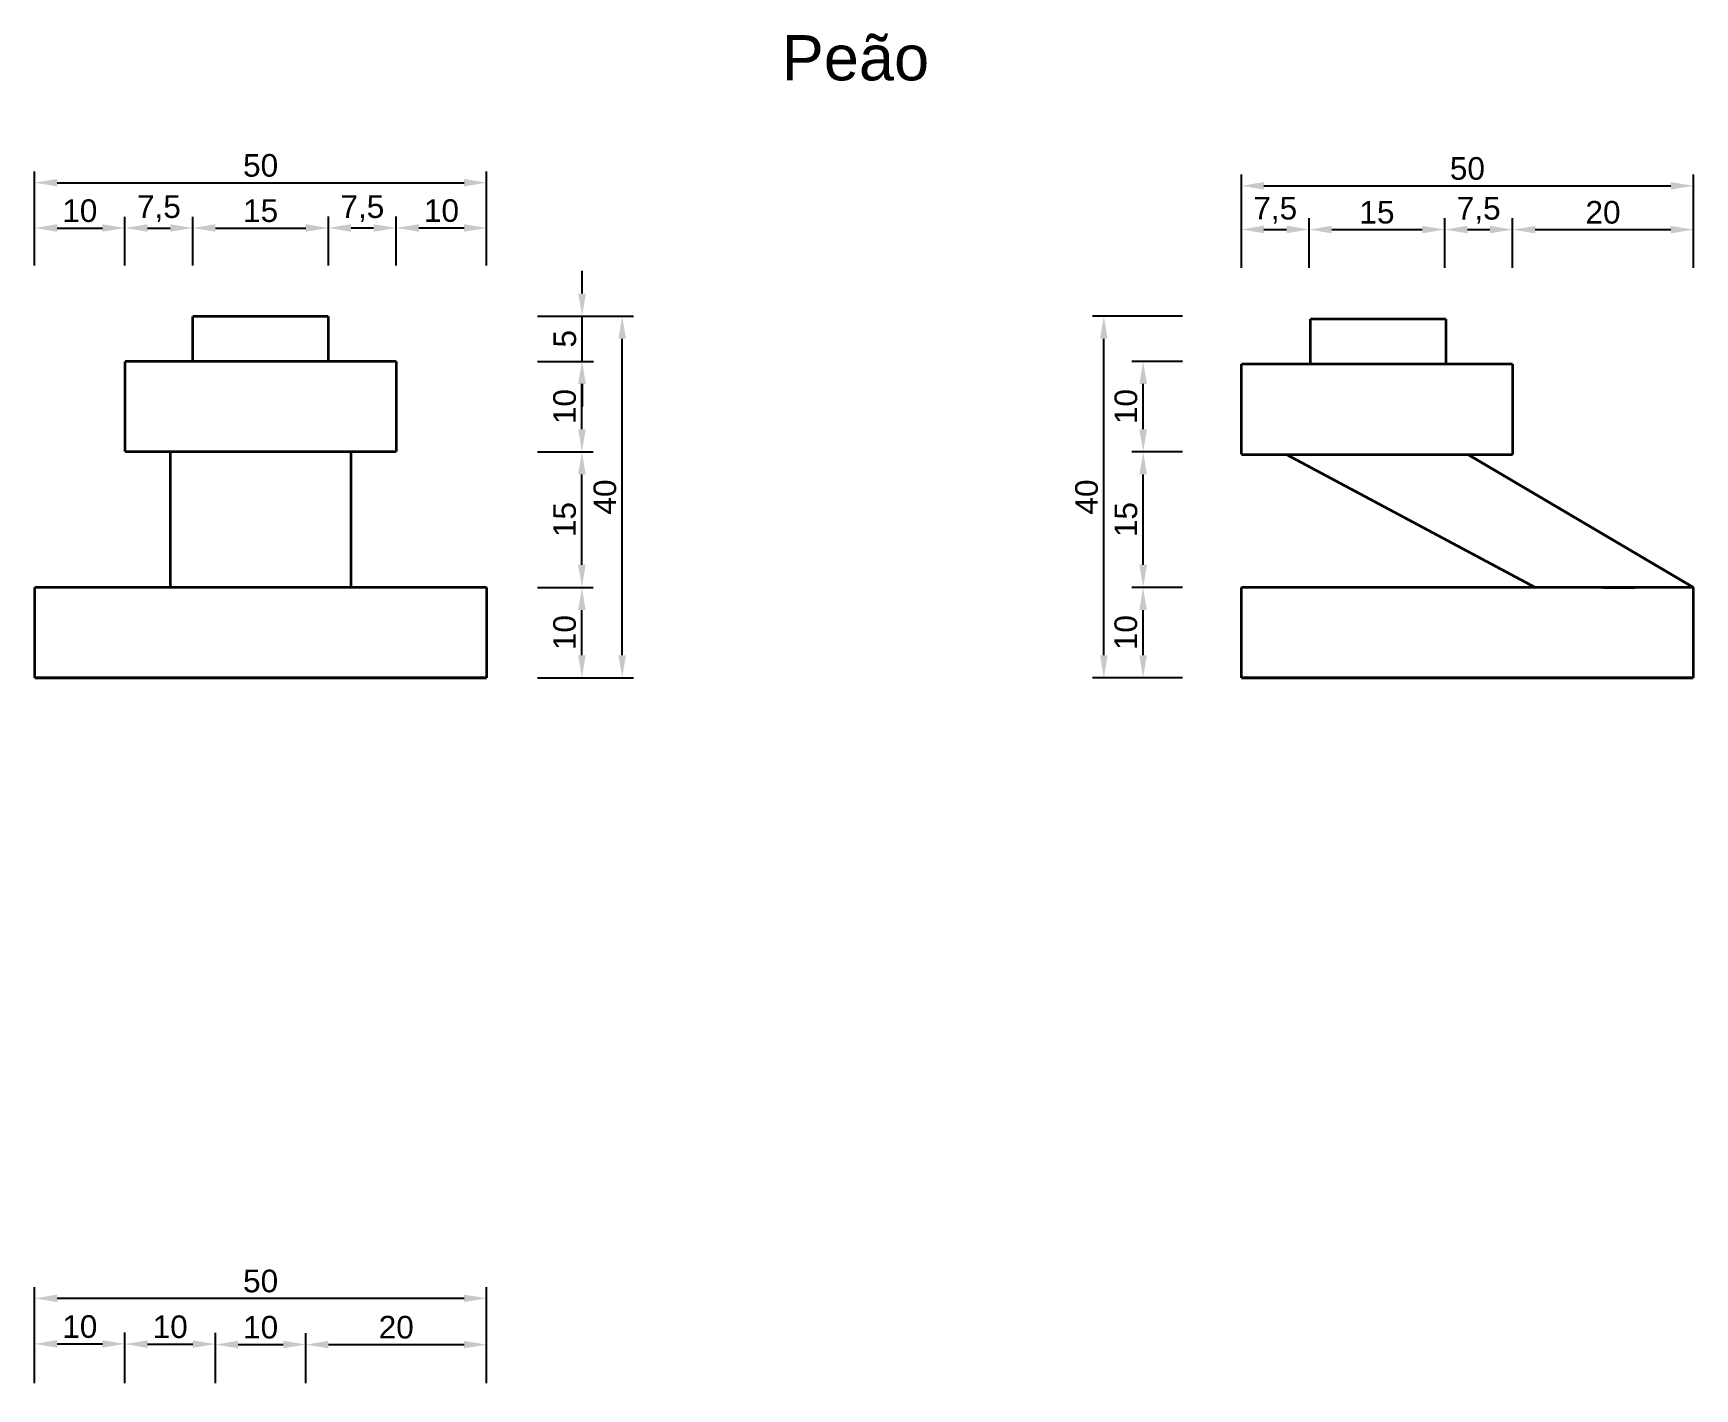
# Model space of a CAD drawing. Header units: millimetres. Extents: x -220846 to -220348, y 0 to 1408771.
# Drawn here: x -220845.7 to -220661.9, y 1408621.4 to 1408771.3 of the extents above; entities that cross this region are included whole.
import ezdxf

# ---------------------------------------------------------------- set-up
doc = ezdxf.new("R2010")
doc.units = ezdxf.units.MM
doc.styles.add('Anotativo', font='arial.ttf')
doc.styles.get("Standard").update_dxf_attribs({"font": 'arial.ttf'})
doc.dimstyles.new('ISO-25', dxfattribs={"dimtxt": 2.5, "dimasz": 2.5, "dimexe": 1.25, "dimexo": 0.625, "dimtad": 1, "dimtxsty": 'Standard', "dimcen": 2.5, "dimadec": 0, "dimazin": 0, "dimtfac": 1, "dimtmove": 0, "dimatfit": 1, "dimfxl": 1, "dimarcsym": 0})

# ---------------------------------------------------------------- blocks, each defined once
blk = doc.blocks.new('*D0')
at = {"color": 0, "lineweight": -2, "transparency": 16777216}
for p, q in [((-220845.51, 1408745.62), (-220845.51, 1408756.01)), ((-220795.51, 1408745.62), (-220795.51, 1408756.01)), ((-220843.01, 1408754.76), (-220798.01, 1408754.76))]:
    blk.add_line(p, q, dxfattribs=at)
at = {"color": 0, "transparency": 16777216}
for points in [[(-220843.01, 1408755.18), (-220843.01, 1408754.35), (-220845.51, 1408754.76)], [(-220798.01, 1408755.18), (-220798.01, 1408754.35), (-220795.51, 1408754.76)]]:
    blk.add_solid(points, dxfattribs=at)
at = {"layer": 'Defpoints', "color": 0, "transparency": 16777216}
for p in [(-220795.51, 1408754.76), (-220845.51, 1408745), (-220795.51, 1408745)]:
    blk.add_point(p, dxfattribs=at)
at = {"color": 0, "transparency": 16777216, "insert": (-220820.51, 1408756.66), "char_height": 2.5, "attachment_point": 5}
blk.add_mtext('50', dxfattribs=at)
blk = doc.blocks.new('*D1')
at = {"color": 0, "lineweight": -2, "transparency": 16777216}
for p, q in [((-220845.51, 1408745.62), (-220845.51, 1408751)), ((-220835.51, 1408745.62), (-220835.51, 1408751)), ((-220843.01, 1408749.75), (-220838.01, 1408749.75))]:
    blk.add_line(p, q, dxfattribs=at)
at = {"color": 0, "transparency": 16777216}
for points in [[(-220843.01, 1408750.17), (-220843.01, 1408749.33), (-220845.51, 1408749.75)], [(-220838.01, 1408750.17), (-220838.01, 1408749.33), (-220835.51, 1408749.75)]]:
    blk.add_solid(points, dxfattribs=at)
at = {"layer": 'Defpoints', "color": 0, "transparency": 16777216}
for p in [(-220835.51, 1408749.75), (-220845.51, 1408745), (-220835.51, 1408745)]:
    blk.add_point(p, dxfattribs=at)
at = {"color": 0, "transparency": 16777216, "insert": (-220840.51, 1408751.65), "char_height": 2.5, "attachment_point": 5}
blk.add_mtext('10', dxfattribs=at)
blk = doc.blocks.new('*D2')
at = {"color": 0, "lineweight": -2, "transparency": 16777216}
for p, q in [((-220835.51, 1408745.62), (-220835.51, 1408751)), ((-220828.01, 1408745.62), (-220828.01, 1408751)), ((-220833.01, 1408749.75), (-220830.51, 1408749.75))]:
    blk.add_line(p, q, dxfattribs=at)
at = {"color": 0, "transparency": 16777216}
for points in [[(-220833.01, 1408750.17), (-220833.01, 1408749.34), (-220835.51, 1408749.75)], [(-220830.51, 1408750.17), (-220830.51, 1408749.34), (-220828.01, 1408749.75)]]:
    blk.add_solid(points, dxfattribs=at)
at = {"layer": 'Defpoints', "color": 0, "transparency": 16777216}
for p in [(-220828.01, 1408749.75), (-220835.51, 1408745), (-220828.01, 1408745)]:
    blk.add_point(p, dxfattribs=at)
at = {"color": 0, "transparency": 16777216, "insert": (-220831.76, 1408751.88), "char_height": 2.5, "attachment_point": 5}
blk.add_mtext('7,5', dxfattribs=at)
blk = doc.blocks.new('*D3')
at = {"color": 0, "lineweight": -2, "transparency": 16777216}
for p, q in [((-220828.01, 1408745.62), (-220828.01, 1408751)), ((-220813.01, 1408745.62), (-220813.01, 1408751)), ((-220825.51, 1408749.75), (-220815.51, 1408749.75))]:
    blk.add_line(p, q, dxfattribs=at)
at = {"color": 0, "transparency": 16777216}
for points in [[(-220825.51, 1408750.17), (-220825.51, 1408749.34), (-220828.01, 1408749.75)], [(-220815.51, 1408750.17), (-220815.51, 1408749.34), (-220813.01, 1408749.75)]]:
    blk.add_solid(points, dxfattribs=at)
at = {"layer": 'Defpoints', "color": 0, "transparency": 16777216}
for p in [(-220813.01, 1408749.75), (-220828.01, 1408745), (-220813.01, 1408745)]:
    blk.add_point(p, dxfattribs=at)
at = {"color": 0, "transparency": 16777216, "insert": (-220820.51, 1408751.65), "char_height": 2.5, "attachment_point": 5}
blk.add_mtext('15', dxfattribs=at)
blk = doc.blocks.new('*D4')
at = {"color": 0, "lineweight": -2, "transparency": 16777216}
for p, q in [((-220813.01, 1408745.62), (-220813.01, 1408751.01)), ((-220805.51, 1408745.62), (-220805.51, 1408751.01)), ((-220810.51, 1408749.76), (-220808.01, 1408749.76))]:
    blk.add_line(p, q, dxfattribs=at)
at = {"color": 0, "transparency": 16777216}
for points in [[(-220810.51, 1408750.17), (-220810.51, 1408749.34), (-220813.01, 1408749.76)], [(-220808.01, 1408750.17), (-220808.01, 1408749.34), (-220805.51, 1408749.76)]]:
    blk.add_solid(points, dxfattribs=at)
at = {"layer": 'Defpoints', "color": 0, "transparency": 16777216}
for p in [(-220805.51, 1408749.76), (-220813.01, 1408745), (-220805.51, 1408745)]:
    blk.add_point(p, dxfattribs=at)
at = {"color": 0, "transparency": 16777216, "insert": (-220809.26, 1408751.88), "char_height": 2.5, "attachment_point": 5}
blk.add_mtext('7,5', dxfattribs=at)
blk = doc.blocks.new('*D5')
at = {"color": 0, "lineweight": -2, "transparency": 16777216}
for p, q in [((-220805.51, 1408745.62), (-220805.51, 1408751.01)), ((-220795.51, 1408745.62), (-220795.51, 1408751.01)), ((-220803.01, 1408749.76), (-220798.01, 1408749.76))]:
    blk.add_line(p, q, dxfattribs=at)
at = {"color": 0, "transparency": 16777216}
for points in [[(-220803.01, 1408750.17), (-220803.01, 1408749.34), (-220805.51, 1408749.76)], [(-220798.01, 1408750.17), (-220798.01, 1408749.34), (-220795.51, 1408749.76)]]:
    blk.add_solid(points, dxfattribs=at)
at = {"layer": 'Defpoints', "color": 0, "transparency": 16777216}
for p in [(-220795.51, 1408749.76), (-220805.51, 1408745), (-220795.51, 1408745)]:
    blk.add_point(p, dxfattribs=at)
at = {"color": 0, "transparency": 16777216, "insert": (-220800.51, 1408751.66), "char_height": 2.5, "attachment_point": 5}
blk.add_mtext('10', dxfattribs=at)
blk = doc.blocks.new('*D6')
at = {"color": 0, "lineweight": -2, "transparency": 16777216}
for p, q in [((-220712.04, 1408745.33), (-220712.04, 1408755.66)), ((-220709.54, 1408754.41), (-220664.54, 1408754.41)), ((-220662.04, 1408745.33), (-220662.04, 1408755.66))]:
    blk.add_line(p, q, dxfattribs=at)
at = {"color": 0, "transparency": 16777216}
for points in [[(-220709.54, 1408754.83), (-220709.54, 1408754), (-220712.04, 1408754.41)], [(-220664.54, 1408754.83), (-220664.54, 1408754), (-220662.04, 1408754.41)]]:
    blk.add_solid(points, dxfattribs=at)
at = {"layer": 'Defpoints', "color": 0, "transparency": 16777216}
for p in [(-220662.04, 1408754.41), (-220712.04, 1408744.7), (-220662.04, 1408744.7)]:
    blk.add_point(p, dxfattribs=at)
at = {"color": 0, "transparency": 16777216, "insert": (-220687.04, 1408756.32), "char_height": 2.5, "attachment_point": 5}
blk.add_mtext('50', dxfattribs=at)
blk = doc.blocks.new('*D7')
at = {"color": 0, "lineweight": -2, "transparency": 16777216}
for p, q in [((-220712.04, 1408745.33), (-220712.04, 1408750.84)), ((-220704.54, 1408745.33), (-220704.54, 1408750.84)), ((-220709.54, 1408749.59), (-220707.04, 1408749.59))]:
    blk.add_line(p, q, dxfattribs=at)
at = {"color": 0, "transparency": 16777216}
for points in [[(-220709.54, 1408750.01), (-220709.54, 1408749.17), (-220712.04, 1408749.59)], [(-220707.04, 1408750.01), (-220707.04, 1408749.17), (-220704.54, 1408749.59)]]:
    blk.add_solid(points, dxfattribs=at)
at = {"layer": 'Defpoints', "color": 0, "transparency": 16777216}
for p in [(-220704.54, 1408749.59), (-220712.04, 1408744.7), (-220704.54, 1408744.7)]:
    blk.add_point(p, dxfattribs=at)
at = {"color": 0, "transparency": 16777216, "insert": (-220708.29, 1408751.71), "char_height": 2.5, "attachment_point": 5}
blk.add_mtext('7,5', dxfattribs=at)
blk = doc.blocks.new('*D8')
at = {"color": 0, "lineweight": -2, "transparency": 16777216}
for p, q in [((-220704.54, 1408745.33), (-220704.54, 1408750.83)), ((-220689.54, 1408745.33), (-220689.54, 1408750.83)), ((-220702.04, 1408749.58), (-220692.04, 1408749.58))]:
    blk.add_line(p, q, dxfattribs=at)
at = {"color": 0, "transparency": 16777216}
for points in [[(-220702.04, 1408749.99), (-220702.04, 1408749.16), (-220704.54, 1408749.58)], [(-220692.04, 1408749.99), (-220692.04, 1408749.16), (-220689.54, 1408749.58)]]:
    blk.add_solid(points, dxfattribs=at)
at = {"layer": 'Defpoints', "color": 0, "transparency": 16777216}
for p in [(-220689.54, 1408749.58), (-220704.54, 1408744.7), (-220689.54, 1408744.7)]:
    blk.add_point(p, dxfattribs=at)
at = {"color": 0, "transparency": 16777216, "insert": (-220697.04, 1408751.48), "char_height": 2.5, "attachment_point": 5}
blk.add_mtext('15', dxfattribs=at)
blk = doc.blocks.new('*D9')
at = {"color": 0, "lineweight": -2, "transparency": 16777216}
for p, q in [((-220689.54, 1408745.33), (-220689.54, 1408750.83)), ((-220682.04, 1408745.33), (-220682.04, 1408750.83)), ((-220687.04, 1408749.58), (-220684.54, 1408749.58))]:
    blk.add_line(p, q, dxfattribs=at)
at = {"color": 0, "transparency": 16777216}
for points in [[(-220687.04, 1408750), (-220687.04, 1408749.16), (-220689.54, 1408749.58)], [(-220684.54, 1408750), (-220684.54, 1408749.16), (-220682.04, 1408749.58)]]:
    blk.add_solid(points, dxfattribs=at)
at = {"layer": 'Defpoints', "color": 0, "transparency": 16777216}
for p in [(-220682.04, 1408749.58), (-220689.54, 1408744.7), (-220682.04, 1408744.7)]:
    blk.add_point(p, dxfattribs=at)
at = {"color": 0, "transparency": 16777216, "insert": (-220685.79, 1408751.7), "char_height": 2.5, "attachment_point": 5}
blk.add_mtext('7,5', dxfattribs=at)
blk = doc.blocks.new('*D10')
at = {"color": 0, "lineweight": -2, "transparency": 16777216}
for p, q in [((-220682.04, 1408745.33), (-220682.04, 1408750.82)), ((-220662.04, 1408745.33), (-220662.04, 1408750.82)), ((-220679.54, 1408749.57), (-220664.54, 1408749.57))]:
    blk.add_line(p, q, dxfattribs=at)
at = {"color": 0, "transparency": 16777216}
for points in [[(-220679.54, 1408749.98), (-220679.54, 1408749.15), (-220682.04, 1408749.57)], [(-220664.54, 1408749.98), (-220664.54, 1408749.15), (-220662.04, 1408749.57)]]:
    blk.add_solid(points, dxfattribs=at)
at = {"layer": 'Defpoints', "color": 0, "transparency": 16777216}
for p in [(-220662.04, 1408749.57), (-220682.04, 1408744.7), (-220662.04, 1408744.7)]:
    blk.add_point(p, dxfattribs=at)
at = {"color": 0, "transparency": 16777216, "insert": (-220672.04, 1408751.47), "char_height": 2.5, "attachment_point": 5}
blk.add_mtext('20', dxfattribs=at)
blk = doc.blocks.new('*D13')
at = {"color": 0, "lineweight": -2, "transparency": 16777216}
for p, q in [((-220718.56, 1408710), (-220724.16, 1408710)), ((-220722.91, 1408702.5), (-220722.91, 1408707.5)), ((-220718.56, 1408700), (-220724.16, 1408700))]:
    blk.add_line(p, q, dxfattribs=at)
at = {"color": 0, "transparency": 16777216}
for points in [[(-220723.32, 1408707.5), (-220722.49, 1408707.5), (-220722.91, 1408710)], [(-220723.32, 1408702.5), (-220722.49, 1408702.5), (-220722.91, 1408700)]]:
    blk.add_solid(points, dxfattribs=at)
at = {"layer": 'Defpoints', "color": 0, "transparency": 16777216}
for p in [(-220722.91, 1408710), (-220717.94, 1408710), (-220717.94, 1408700)]:
    blk.add_point(p, dxfattribs=at)
at = {"color": 0, "transparency": 16777216, "insert": (-220724.81, 1408705), "char_height": 2.5, "attachment_point": 5, "rotation": 90}
blk.add_mtext('10', dxfattribs=at)
blk = doc.blocks.new('*D14')
at = {"color": 0, "lineweight": -2, "transparency": 16777216}
for p, q in [((-220718.56, 1408740), (-220728.5, 1408740)), ((-220727.25, 1408702.5), (-220727.25, 1408737.5)), ((-220718.56, 1408700), (-220728.5, 1408700))]:
    blk.add_line(p, q, dxfattribs=at)
at = {"color": 0, "transparency": 16777216}
for points in [[(-220727.67, 1408737.5), (-220726.83, 1408737.5), (-220727.25, 1408740)], [(-220727.67, 1408702.5), (-220726.83, 1408702.5), (-220727.25, 1408700)]]:
    blk.add_solid(points, dxfattribs=at)
at = {"layer": 'Defpoints', "color": 0, "transparency": 16777216}
for p in [(-220727.25, 1408740), (-220717.94, 1408740), (-220717.94, 1408700)]:
    blk.add_point(p, dxfattribs=at)
at = {"color": 0, "transparency": 16777216, "insert": (-220729.15, 1408720), "char_height": 2.5, "attachment_point": 5, "rotation": 90}
blk.add_mtext('40', dxfattribs=at)
blk = doc.blocks.new('*D11')
at = {"color": 0, "lineweight": -2, "transparency": 16777216}
for p, q in [((-220718.56, 1408725), (-220724.15, 1408725)), ((-220722.9, 1408712.5), (-220722.9, 1408722.5)), ((-220718.56, 1408710), (-220724.15, 1408710))]:
    blk.add_line(p, q, dxfattribs=at)
at = {"color": 0, "transparency": 16777216}
for points in [[(-220723.32, 1408722.5), (-220722.48, 1408722.5), (-220722.9, 1408725)], [(-220723.32, 1408712.5), (-220722.48, 1408712.5), (-220722.9, 1408710)]]:
    blk.add_solid(points, dxfattribs=at)
at = {"layer": 'Defpoints', "color": 0, "transparency": 16777216}
for p in [(-220722.9, 1408725), (-220717.94, 1408725), (-220717.94, 1408710)]:
    blk.add_point(p, dxfattribs=at)
at = {"color": 0, "transparency": 16777216, "insert": (-220724.8, 1408717.5), "char_height": 2.5, "attachment_point": 5, "rotation": 90}
blk.add_mtext('15', dxfattribs=at)
blk = doc.blocks.new('*D12')
at = {"color": 0, "lineweight": -2, "transparency": 16777216}
for p, q in [((-220718.56, 1408735), (-220724.15, 1408735)), ((-220722.9, 1408727.5), (-220722.9, 1408732.5)), ((-220718.56, 1408725), (-220724.15, 1408725))]:
    blk.add_line(p, q, dxfattribs=at)
at = {"color": 0, "transparency": 16777216}
for points in [[(-220723.32, 1408732.5), (-220722.48, 1408732.5), (-220722.9, 1408735)], [(-220723.32, 1408727.5), (-220722.48, 1408727.5), (-220722.9, 1408725)]]:
    blk.add_solid(points, dxfattribs=at)
at = {"layer": 'Defpoints', "color": 0, "transparency": 16777216}
for p in [(-220722.9, 1408735), (-220717.94, 1408735), (-220717.94, 1408725)]:
    blk.add_point(p, dxfattribs=at)
at = {"color": 0, "transparency": 16777216, "insert": (-220724.8, 1408730), "char_height": 2.5, "attachment_point": 5, "rotation": 90}
blk.add_mtext('10', dxfattribs=at)
blk = doc.blocks.new('*D15')
at = {"color": 0, "lineweight": -2, "transparency": 16777216}
for p, q in [((-220789.88, 1408740), (-220779.27, 1408740)), ((-220780.52, 1408702.5), (-220780.52, 1408737.5)), ((-220789.88, 1408700), (-220779.27, 1408700))]:
    blk.add_line(p, q, dxfattribs=at)
at = {"color": 0, "transparency": 16777216}
for points in [[(-220780.93, 1408737.5), (-220780.1, 1408737.5), (-220780.52, 1408740)], [(-220780.93, 1408702.5), (-220780.1, 1408702.5), (-220780.52, 1408700)]]:
    blk.add_solid(points, dxfattribs=at)
at = {"layer": 'Defpoints', "color": 0, "transparency": 16777216}
for p in [(-220790.51, 1408740), (-220780.52, 1408740), (-220790.51, 1408700)]:
    blk.add_point(p, dxfattribs=at)
at = {"color": 0, "transparency": 16777216, "insert": (-220782.42, 1408720), "char_height": 2.5, "attachment_point": 5, "rotation": 90}
blk.add_mtext('40', dxfattribs=at)
blk = doc.blocks.new('*D16')
at = {"color": 0, "lineweight": -2, "transparency": 16777216}
for p, q in [((-220789.88, 1408710), (-220783.72, 1408710)), ((-220784.97, 1408702.5), (-220784.97, 1408707.5)), ((-220789.88, 1408700), (-220783.72, 1408700))]:
    blk.add_line(p, q, dxfattribs=at)
at = {"color": 0, "transparency": 16777216}
for points in [[(-220785.39, 1408707.5), (-220784.56, 1408707.5), (-220784.97, 1408710)], [(-220785.39, 1408702.5), (-220784.56, 1408702.5), (-220784.97, 1408700)]]:
    blk.add_solid(points, dxfattribs=at)
at = {"layer": 'Defpoints', "color": 0, "transparency": 16777216}
for p in [(-220790.51, 1408710), (-220784.97, 1408710), (-220790.51, 1408700)]:
    blk.add_point(p, dxfattribs=at)
at = {"color": 0, "transparency": 16777216, "insert": (-220786.88, 1408705), "char_height": 2.5, "attachment_point": 5, "rotation": 90}
blk.add_mtext('10', dxfattribs=at)
blk = doc.blocks.new('*D17')
at = {"color": 0, "lineweight": -2, "transparency": 16777216}
for p, q in [((-220789.88, 1408725), (-220783.72, 1408725)), ((-220784.97, 1408712.5), (-220784.97, 1408722.5)), ((-220789.88, 1408710), (-220783.72, 1408710))]:
    blk.add_line(p, q, dxfattribs=at)
at = {"color": 0, "transparency": 16777216}
for points in [[(-220785.39, 1408722.5), (-220784.56, 1408722.5), (-220784.97, 1408725)], [(-220785.39, 1408712.5), (-220784.56, 1408712.5), (-220784.97, 1408710)]]:
    blk.add_solid(points, dxfattribs=at)
at = {"layer": 'Defpoints', "color": 0, "transparency": 16777216}
for p in [(-220790.51, 1408725), (-220784.97, 1408725), (-220790.51, 1408710)]:
    blk.add_point(p, dxfattribs=at)
at = {"color": 0, "transparency": 16777216, "insert": (-220786.88, 1408717.5), "char_height": 2.5, "attachment_point": 5, "rotation": 90}
blk.add_mtext('15', dxfattribs=at)
blk = doc.blocks.new('*D18')
at = {"color": 0, "lineweight": -2, "transparency": 16777216}
for p, q in [((-220789.88, 1408735), (-220783.72, 1408735)), ((-220784.97, 1408727.5), (-220784.97, 1408732.5)), ((-220789.88, 1408725), (-220783.72, 1408725))]:
    blk.add_line(p, q, dxfattribs=at)
at = {"color": 0, "transparency": 16777216}
for points in [[(-220785.39, 1408732.5), (-220784.56, 1408732.5), (-220784.97, 1408735)], [(-220785.39, 1408727.5), (-220784.56, 1408727.5), (-220784.97, 1408725)]]:
    blk.add_solid(points, dxfattribs=at)
at = {"layer": 'Defpoints', "color": 0, "transparency": 16777216}
for p in [(-220790.51, 1408735), (-220784.97, 1408735), (-220790.51, 1408725)]:
    blk.add_point(p, dxfattribs=at)
at = {"color": 0, "transparency": 16777216, "insert": (-220786.88, 1408730), "char_height": 2.5, "attachment_point": 5, "rotation": 90}
blk.add_mtext('10', dxfattribs=at)
blk = doc.blocks.new('*D19')
at = {"color": 0, "lineweight": -2, "transparency": 16777216}
for p, q in [((-220784.96, 1408742.5), (-220784.96, 1408745)), ((-220789.88, 1408740), (-220783.71, 1408740)), ((-220784.96, 1408735), (-220784.96, 1408740)), ((-220789.88, 1408735), (-220783.71, 1408735)), ((-220784.96, 1408732.5), (-220784.96, 1408730))]:
    blk.add_line(p, q, dxfattribs=at)
at = {"color": 0, "transparency": 16777216}
for points in [[(-220785.38, 1408742.5), (-220784.54, 1408742.5), (-220784.96, 1408740)], [(-220785.38, 1408732.5), (-220784.54, 1408732.5), (-220784.96, 1408735)]]:
    blk.add_solid(points, dxfattribs=at)
at = {"layer": 'Defpoints', "color": 0, "transparency": 16777216}
for p in [(-220790.51, 1408740), (-220784.96, 1408740), (-220790.51, 1408735)]:
    blk.add_point(p, dxfattribs=at)
at = {"color": 0, "transparency": 16777216, "insert": (-220786.86, 1408737.5), "char_height": 2.5, "attachment_point": 5, "rotation": 90}
blk.add_mtext('5', dxfattribs=at)
blk = doc.blocks.new('*D20')
at = {"color": 0, "lineweight": -2, "transparency": 16777216}
for p, q in [((-220845.51, 1408622), (-220845.51, 1408632.63)), ((-220795.51, 1408622), (-220795.51, 1408632.63)), ((-220843.01, 1408631.38), (-220798.01, 1408631.38))]:
    blk.add_line(p, q, dxfattribs=at)
at = {"color": 0, "transparency": 16777216}
for points in [[(-220843.01, 1408631.79), (-220843.01, 1408630.96), (-220845.51, 1408631.38)], [(-220798.01, 1408631.79), (-220798.01, 1408630.96), (-220795.51, 1408631.38)]]:
    blk.add_solid(points, dxfattribs=at)
at = {"layer": 'Defpoints', "color": 0, "transparency": 16777216}
for p in [(-220795.51, 1408631.38), (-220845.51, 1408621.38), (-220795.51, 1408621.38)]:
    blk.add_point(p, dxfattribs=at)
at = {"color": 0, "transparency": 16777216, "insert": (-220820.51, 1408633.28), "char_height": 2.5, "attachment_point": 5}
blk.add_mtext('50', dxfattribs=at)
blk = doc.blocks.new('*D21')
at = {"color": 0, "lineweight": -2, "transparency": 16777216}
for p, q in [((-220845.51, 1408622), (-220845.51, 1408627.59)), ((-220835.51, 1408622), (-220835.51, 1408627.59)), ((-220843.01, 1408626.34), (-220838.01, 1408626.34))]:
    blk.add_line(p, q, dxfattribs=at)
at = {"color": 0, "transparency": 16777216}
for points in [[(-220843.01, 1408626.76), (-220843.01, 1408625.92), (-220845.51, 1408626.34)], [(-220838.01, 1408626.76), (-220838.01, 1408625.92), (-220835.51, 1408626.34)]]:
    blk.add_solid(points, dxfattribs=at)
at = {"layer": 'Defpoints', "color": 0, "transparency": 16777216}
for p in [(-220835.51, 1408626.34), (-220845.51, 1408621.38), (-220835.51, 1408621.38)]:
    blk.add_point(p, dxfattribs=at)
at = {"color": 0, "transparency": 16777216, "insert": (-220840.51, 1408628.24), "char_height": 2.5, "attachment_point": 5}
blk.add_mtext('10', dxfattribs=at)
blk = doc.blocks.new('*D22')
at = {"color": 0, "lineweight": -2, "transparency": 16777216}
for p, q in [((-220835.51, 1408622), (-220835.51, 1408627.57)), ((-220825.51, 1408622), (-220825.51, 1408627.57)), ((-220833.01, 1408626.32), (-220828.01, 1408626.32))]:
    blk.add_line(p, q, dxfattribs=at)
at = {"color": 0, "transparency": 16777216}
for points in [[(-220833.01, 1408626.73), (-220833.01, 1408625.9), (-220835.51, 1408626.32)], [(-220828.01, 1408626.73), (-220828.01, 1408625.9), (-220825.51, 1408626.32)]]:
    blk.add_solid(points, dxfattribs=at)
at = {"layer": 'Defpoints', "color": 0, "transparency": 16777216}
for p in [(-220825.51, 1408626.32), (-220835.51, 1408621.38), (-220825.51, 1408621.38)]:
    blk.add_point(p, dxfattribs=at)
at = {"color": 0, "transparency": 16777216, "insert": (-220830.51, 1408628.22), "char_height": 2.5, "attachment_point": 5}
blk.add_mtext('10', dxfattribs=at)
blk = doc.blocks.new('*D23')
at = {"color": 0, "lineweight": -2, "transparency": 16777216}
for p, q in [((-220825.51, 1408622), (-220825.51, 1408627.52)), ((-220815.51, 1408622), (-220815.51, 1408627.52)), ((-220823.01, 1408626.27), (-220818.01, 1408626.27))]:
    blk.add_line(p, q, dxfattribs=at)
at = {"color": 0, "transparency": 16777216}
for points in [[(-220823.01, 1408626.69), (-220823.01, 1408625.86), (-220825.51, 1408626.27)], [(-220818.01, 1408626.69), (-220818.01, 1408625.86), (-220815.51, 1408626.27)]]:
    blk.add_solid(points, dxfattribs=at)
at = {"layer": 'Defpoints', "color": 0, "transparency": 16777216}
for p in [(-220815.51, 1408626.27), (-220825.51, 1408621.38), (-220815.51, 1408621.38)]:
    blk.add_point(p, dxfattribs=at)
at = {"color": 0, "transparency": 16777216, "insert": (-220820.51, 1408628.17), "char_height": 2.5, "attachment_point": 5}
blk.add_mtext('10', dxfattribs=at)
blk = doc.blocks.new('*D24')
at = {"color": 0, "lineweight": -2, "transparency": 16777216}
for p, q in [((-220815.51, 1408622), (-220815.51, 1408627.51)), ((-220795.51, 1408622), (-220795.51, 1408627.51)), ((-220813.01, 1408626.26), (-220798.01, 1408626.26))]:
    blk.add_line(p, q, dxfattribs=at)
at = {"color": 0, "transparency": 16777216}
for points in [[(-220813.01, 1408626.68), (-220813.01, 1408625.85), (-220815.51, 1408626.26)], [(-220798.01, 1408626.68), (-220798.01, 1408625.85), (-220795.51, 1408626.26)]]:
    blk.add_solid(points, dxfattribs=at)
at = {"layer": 'Defpoints', "color": 0, "transparency": 16777216}
for p in [(-220795.51, 1408626.26), (-220815.51, 1408621.38), (-220795.51, 1408621.38)]:
    blk.add_point(p, dxfattribs=at)
at = {"color": 0, "transparency": 16777216, "insert": (-220805.51, 1408628.17), "char_height": 2.5, "attachment_point": 5}
blk.add_mtext('20', dxfattribs=at)

msp = doc.modelspace()

# ---------------------------------------------------------------- linework, layer by layer
at = {"const_width": 0.3}
for points in [[(-220828.01, 1408734.996), (-220828.01, 1408739.996)], [(-220828.01, 1408739.996), (-220813.01, 1408739.996)], [(-220813.01, 1408739.996), (-220813.011, 1408735)], [(-220704.407, 1408739.697), (-220689.407, 1408739.697)], [(-220704.407, 1408734.697), (-220704.407, 1408739.697)], [(-220689.407, 1408739.697), (-220689.407, 1408734.697)], [(-220835.51, 1408735), (-220835.51, 1408725)], [(-220830.51, 1408735), (-220835.51, 1408735)], [(-220830.51, 1408735), (-220828.01, 1408734.996)], [(-220830.51, 1408735), (-220810.51, 1408735)], [(-220810.51, 1408735), (-220817.11, 1408735.001)], [(-220805.51, 1408735), (-220810.51, 1408735)], [(-220805.51, 1408725), (-220805.51, 1408735)], [(-220682.042, 1408734.713), (-220712.042, 1408734.702)], [(-220712.042, 1408734.702), (-220712.042, 1408724.713)], [(-220707.045, 1408734.711), (-220699.545, 1408734.712)], [(-220686.971, 1408734.711), (-220707.045, 1408734.711)], [(-220682.042, 1408724.697), (-220682.042, 1408734.713)], [(-220835.51, 1408725), (-220830.51, 1408725)], [(-220830.51, 1408725), (-220830.51, 1408710)], [(-220810.51, 1408725), (-220830.51, 1408725)], [(-220810.51, 1408725), (-220830.51, 1408725)], [(-220810.51, 1408710), (-220810.51, 1408725)], [(-220810.51, 1408725), (-220805.51, 1408725)], [(-220712.042, 1408724.697), (-220707.042, 1408724.691)], [(-220682.042, 1408724.697), (-220712.042, 1408724.697)], [(-220707.042, 1408724.691), (-220686.971, 1408724.697)], [(-220707.042, 1408724.691), (-220679.542, 1408710)], [(-220682.042, 1408724.697), (-220687.042, 1408724.697)], [(-220662.042, 1408710), (-220686.971, 1408724.697)], [(-220830.51, 1408710), (-220845.51, 1408710)], [(-220845.51, 1408710), (-220845.51, 1408700)], [(-220830.51, 1408710), (-220806.885, 1408710)], [(-220795.51, 1408710), (-220810.51, 1408710)], [(-220795.51, 1408700), (-220795.51, 1408710)], [(-220712.042, 1408710), (-220662.042, 1408710)], [(-220712.042, 1408700), (-220712.042, 1408710)], [(-220702.042, 1408710), (-220694.542, 1408710.003)], [(-220662.042, 1408710), (-220672.042, 1408709.992)], [(-220662.042, 1408710), (-220662.042, 1408700)], [(-220845.51, 1408700), (-220795.51, 1408700)], [(-220662.042, 1408700), (-220712.042, 1408700)]]:
    msp.add_lwpolyline(points, dxfattribs=at)

# ---------------------------------------------------------------- texts
at = {"insert": (-220762.878, 1408771.077), "char_height": 5, "width": 84.3182, "attachment_point": 1, "style": 'Anotativo'}
msp.add_mtext('Peão', dxfattribs=at)

# ---------------------------------------------------------------- dimensions: what is measured, and where the dimension line sits
for base, p1, p2, picture, middle in [((-220795.51, 1408754.762), (-220845.51, 1408745), (-220795.51, 1408745), '*D0', (-220820.51, 1408756.663)), ((-220662.042, 1408754.415), (-220712.042, 1408744.702), (-220662.042, 1408744.702), '*D6', (-220687.042, 1408756.316)), ((-220835.51, 1408749.75), (-220845.51, 1408745), (-220835.51, 1408745), '*D1', (-220840.51, 1408751.652)), ((-220828.01, 1408749.753), (-220835.51, 1408745), (-220828.01, 1408745), '*D2', (-220831.76, 1408751.875)), ((-220813.008, 1408749.753), (-220828.01, 1408745), (-220813.008, 1408745), '*D3', (-220820.509, 1408751.655)), ((-220805.51, 1408749.757), (-220813.008, 1408745), (-220805.51, 1408745), '*D4', (-220809.259, 1408751.88)), ((-220795.51, 1408749.757), (-220805.51, 1408745), (-220795.51, 1408745), '*D5', (-220800.51, 1408751.659)), ((-220704.542, 1408749.589), (-220712.042, 1408744.702), (-220704.542, 1408744.702), '*D7', (-220708.292, 1408751.711)), ((-220689.542, 1408749.577), (-220704.542, 1408744.702), (-220689.542, 1408744.702), '*D8', (-220697.042, 1408751.479)), ((-220682.042, 1408749.581), (-220689.542, 1408744.702), (-220682.042, 1408744.702), '*D9', (-220685.792, 1408751.703)), ((-220662.042, 1408749.568), (-220682.042, 1408744.702), (-220662.042, 1408744.702), '*D10', (-220672.042, 1408751.469)), ((-220795.51, 1408631.377), (-220845.51, 1408621.378), (-220795.51, 1408621.378), '*D20', (-220820.51, 1408633.278)), ((-220835.51, 1408626.34), (-220845.51, 1408621.378), (-220835.51, 1408621.378), '*D21', (-220840.51, 1408628.241)), ((-220825.51, 1408626.316), (-220835.51, 1408621.378), (-220825.51, 1408621.378), '*D22', (-220830.51, 1408628.217)), ((-220815.51, 1408626.272), (-220825.51, 1408621.378), (-220815.51, 1408621.378), '*D23', (-220820.51, 1408628.173)), ((-220795.51, 1408626.264), (-220815.51, 1408621.378), (-220795.51, 1408621.378), '*D24', (-220805.51, 1408628.165))]:
    dim = msp.add_linear_dim(base=base, p1=p1, p2=p2, dimstyle='ISO-25')
    dim.commit()
    dim.dimension.update_dxf_attribs({"geometry": picture, "text_midpoint": middle})
for base, p1, p2, picture, middle in [((-220784.96, 1408739.996), (-220790.51, 1408735), (-220790.51, 1408739.996), '*D19', (-220786.856, 1408737.498)), ((-220780.518, 1408739.996), (-220790.51, 1408700), (-220790.51, 1408739.996), '*D15', (-220782.419, 1408719.998)), ((-220727.25, 1408740), (-220717.937, 1408700), (-220717.937, 1408740), '*D14', (-220729.151, 1408720)), ((-220784.975, 1408735), (-220790.51, 1408725), (-220790.51, 1408735), '*D18', (-220786.876, 1408730)), ((-220722.901, 1408735), (-220717.937, 1408725), (-220717.937, 1408735), '*D12', (-220724.802, 1408730)), ((-220784.975, 1408725), (-220790.51, 1408710), (-220790.51, 1408725), '*D17', (-220786.876, 1408717.5)), ((-220722.901, 1408725), (-220717.937, 1408710), (-220717.937, 1408725), '*D11', (-220724.802, 1408717.5)), ((-220784.975, 1408710), (-220790.51, 1408700), (-220790.51, 1408710), '*D16', (-220786.876, 1408705)), ((-220722.905, 1408710), (-220717.937, 1408700), (-220717.937, 1408710), '*D13', (-220724.807, 1408705))]:
    dim = msp.add_linear_dim(base=base, p1=p1, p2=p2, angle=90, dimstyle='ISO-25')
    dim.commit()
    dim.dimension.update_dxf_attribs({"geometry": picture, "text_midpoint": middle})

doc.saveas('drawing.dxf')
